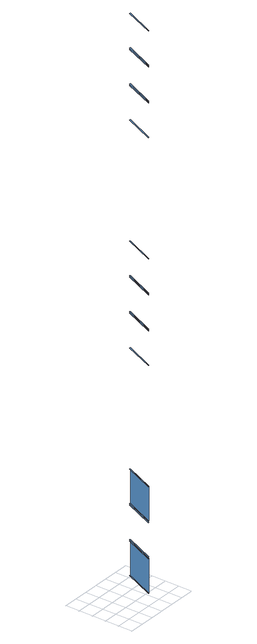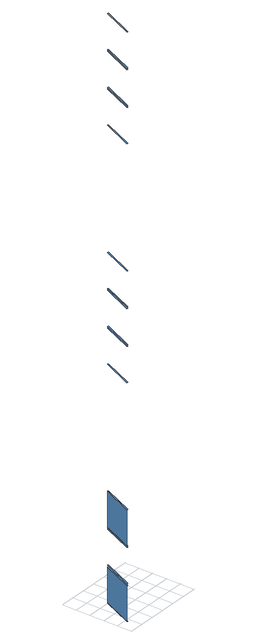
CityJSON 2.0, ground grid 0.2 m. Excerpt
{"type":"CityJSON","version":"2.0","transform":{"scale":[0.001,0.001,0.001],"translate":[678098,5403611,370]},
"CityObjects":{
"building1":{"type":"Building","attributes":{"measuredHeight":18.85},"geometry":[{"type":"MultiSurface","lod":"3","boundaries":[[[0,1,2,3]],[[4,5,6,7]],[[8,9,10,11]],[[12,13,14,15]],[[16,17,18,19]],[[20,21,22,23]],[[24,25,26,27]],[[28,29,30,31]],[[32,33,34,35]],[[36,37,38,39]],[[40,41,42,43]],[[44,45,46,47]],[[48,49,50,51]],[[52,53,54,55]],[[56,57,58,59]],[[60,61,62,63]],[[64,65,66,67]],[[68,69,70,71]],[[9,46,45,10]],[[42,41,6,5]]],"semantics":{"surfaces":[{"type":"Window","frameMaterialClass":"Wood","frameMaterialName":"PaintedWood","frameMaterialUncertainty":"0.5","paneMaterialClass":"Glass"}],"values":[0,0,0,0,0,0,0,0,0,0,0,0,0,0,0,0,0,0,0,0]}}]}
},
"vertices":[
[849,626,1903],[858,622,1903],[653,184,1903],[644,188,1903],[849,626,2409],[858,622,2409],[653,184,2409],[644,188,2409],[849,626,1397],[858,622,1397],[653,184,1397],[644,188,1397],[849,626,8303],[858,622,8303],[653,184,8303],[644,188,8303],[849,626,8809],[858,622,8809],[653,184,8809],[644,188,8809],[849,626,7797],[858,622,7797],[653,184,7797],[644,188,7797],[849,626,5103],[858,622,5103],[653,184,5103],[644,188,5103],[849,626,5609],[858,622,5609],[653,184,5609],[644,188,5609],[849,626,4597],[858,622,4597],[653,184,4597],[644,188,4597],[644,188,1418],[653,184,1418],[858,622,1418],[849,626,1418],[644,188,1924],[653,184,1924],[858,622,1924],[849,626,1924],[644,188,912],[653,184,912],[858,622,912],[849,626,912],[644,188,7818],[653,184,7818],[858,622,7818],[849,626,7818],[644,188,8324],[653,184,8324],[858,622,8324],[849,626,8324],[644,188,7312],[653,184,7312],[858,622,7312],[849,626,7312],[644,188,4618],[653,184,4618],[858,622,4618],[849,626,4618],[644,188,5124],[653,184,5124],[858,622,5124],[849,626,5124],[644,188,4112],[653,184,4112],[858,622,4112],[849,626,4112]
]}
